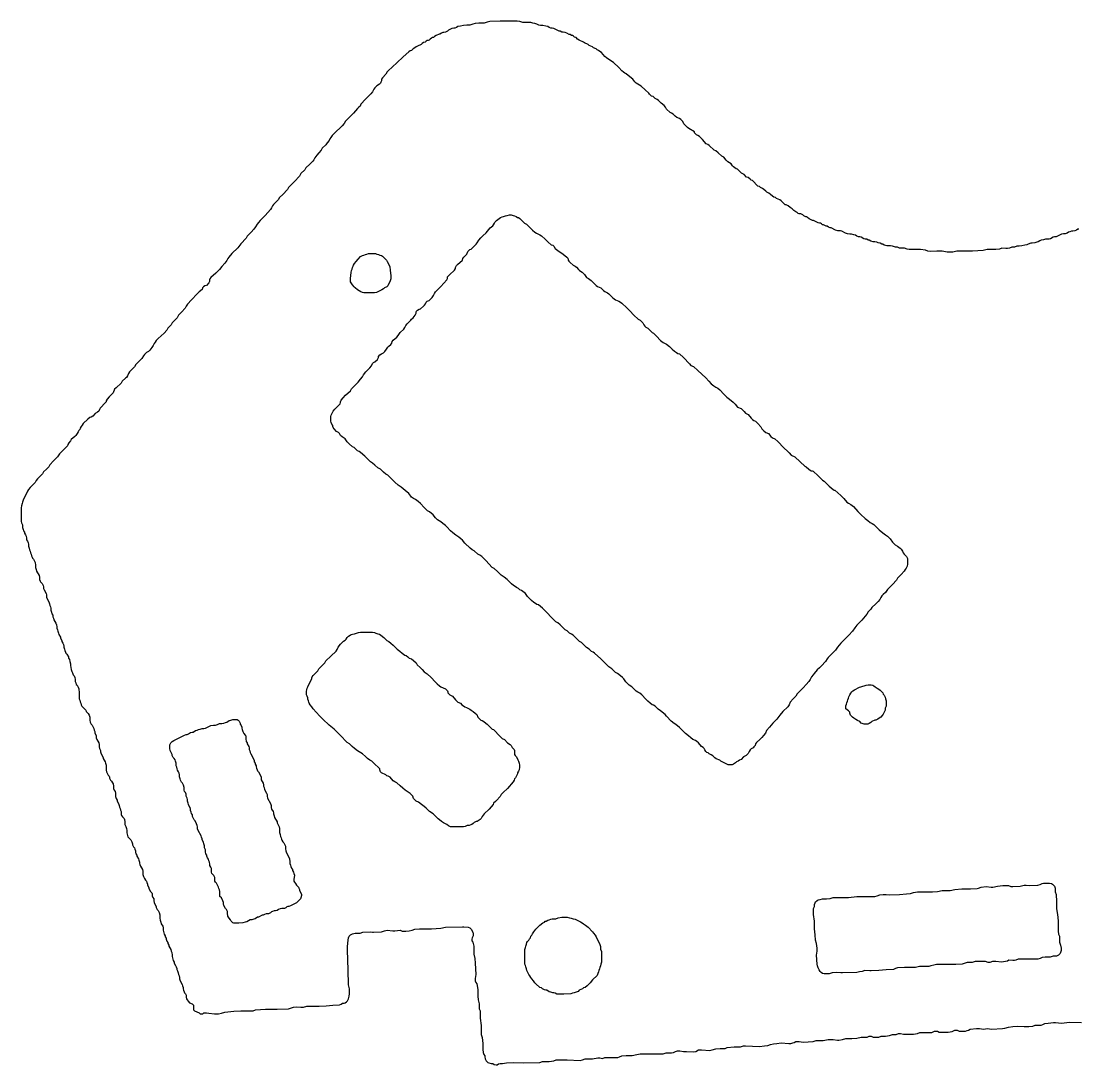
# Model space of a CAD drawing. Header units: metres. Extents: x 0 to 201, y 24 to 297.
# Drawn here: x 24.07 to 69.13, y 151.21 to 195.69 of the extents above; entities that cross this region are included whole.
import ezdxf

# ---------------------------------------------------------------- set-up
doc = ezdxf.new("R2010")
doc.units = ezdxf.units.M

msp = doc.modelspace()

# ---------------------------------------------------------------- linework, layer by layer
msp.add_lwpolyline([(69.13, 186.817), (69.088, 186.817), (69.025, 186.775), (68.961, 186.754), (68.876, 186.732), (68.813, 186.732), (68.749, 186.711), (68.686, 186.69), (68.622, 186.648), (68.538, 186.626), (68.474, 186.626), (68.389, 186.605), (68.326, 186.584), (68.22, 186.521), (68.157, 186.499), (68.093, 186.499), (68.03, 186.478), (67.924, 186.415), (67.86, 186.394), (67.712, 186.394), (67.627, 186.373), (67.522, 186.351), (67.458, 186.33), (67.395, 186.288), (67.331, 186.267), (67.246, 186.245), (67.141, 186.224), (67.077, 186.224), (66.971, 186.182), (66.908, 186.161), (66.823, 186.14), (66.696, 186.118), (66.59, 186.097), (66.484, 186.097), (66.379, 186.055), (66.273, 186.055), (66.167, 186.013), (66.082, 185.992), (66.019, 185.992), (65.849, 186.013), (65.744, 185.97), (65.596, 185.949), (65.215, 185.949), (65.045, 185.907), (64.601, 185.886), (63.923, 185.886), (63.754, 185.843), (63.521, 185.843), (63.309, 185.886), (63.077, 185.886), (62.823, 185.864), (62.696, 185.886), (62.59, 185.928), (62.378, 185.949), (61.891, 185.949), (61.807, 185.97), (61.701, 186.013), (61.489, 186.013), (61.404, 186.055), (61.32, 186.055), (61.193, 186.097), (61.108, 186.118), (60.939, 186.118), (60.833, 186.14), (60.77, 186.182), (60.727, 186.182), (60.664, 186.224), (60.579, 186.245), (60.515, 186.267), (60.431, 186.288), (60.367, 186.288), (60.261, 186.309), (60.198, 186.351), (60.156, 186.351), (60.092, 186.394), (60.029, 186.394), (59.965, 186.415), (59.859, 186.478), (59.796, 186.499), (59.732, 186.499), (59.669, 186.521), (59.605, 186.563), (59.542, 186.584), (59.436, 186.605), (59.372, 186.605), (59.267, 186.626), (59.182, 186.648), (59.034, 186.732), (58.97, 186.754), (58.864, 186.754), (58.759, 186.775), (58.568, 186.88), (58.526, 186.88), (58.462, 186.902), (58.399, 186.944), (58.356, 186.944), (58.251, 187.007), (58.208, 187.007), (58.166, 187.05), (58.124, 187.071), (58.081, 187.071), (58.018, 187.092), (57.827, 187.198), (57.785, 187.198), (57.721, 187.219), (57.637, 187.261), (57.573, 187.325), (57.531, 187.346), (57.489, 187.346), (57.404, 187.388), (57.362, 187.431), (57.277, 187.473), (57.213, 187.473), (57.171, 187.494), (57.129, 187.537), (57.065, 187.558), (56.981, 187.621), (56.917, 187.685), (56.832, 187.748), (56.748, 187.812), (56.663, 187.854), (56.621, 187.854), (56.451, 188.023), (56.388, 188.066), (56.24, 188.129), (56.197, 188.172), (56.134, 188.193), (56.07, 188.235), (55.986, 188.299), (55.922, 188.362), (55.838, 188.404), (55.795, 188.447), (55.711, 188.51), (55.647, 188.553), (55.562, 188.595), (55.52, 188.637), (55.457, 188.659), (55.224, 188.891), (55.16, 188.912), (55.118, 188.955), (55.033, 189.018), (54.97, 189.04), (54.864, 189.145), (54.758, 189.209), (54.589, 189.378), (54.525, 189.399), (54.419, 189.484), (54.377, 189.526), (54.314, 189.611), (54.25, 189.653), (54.166, 189.696), (54.102, 189.759), (53.996, 189.886), (53.911, 189.928), (53.763, 190.077), (53.657, 190.161), (53.594, 190.183), (53.382, 190.394), (53.319, 190.436), (53.255, 190.458), (53.086, 190.648), (52.959, 190.775), (52.895, 190.817), (52.832, 190.839), (52.747, 190.923), (52.747, 190.966), (52.514, 191.114), (52.451, 191.156), (52.303, 191.304), (52.261, 191.41), (52.176, 191.495), (52.112, 191.537), (52.006, 191.579), (51.922, 191.643), (51.837, 191.728), (51.774, 191.77), (51.71, 191.791), (51.562, 191.939), (51.52, 192.024), (51.456, 192.088), (51.329, 192.193), (51.287, 192.236), (51.223, 192.299), (51.16, 192.341), (51.075, 192.384), (50.99, 192.469), (50.927, 192.49), (50.842, 192.574), (50.8, 192.617), (50.652, 192.765), (50.483, 192.913), (50.271, 193.04), (50.207, 193.103), (50.123, 193.209), (49.996, 193.315), (49.847, 193.442), (49.784, 193.463), (49.721, 193.506), (49.657, 193.569), (49.53, 193.717), (49.297, 193.929), (49.234, 193.971), (49.128, 194.035), (49.064, 194.077), (49.001, 194.119), (48.937, 194.183), (48.789, 194.352), (48.726, 194.395), (48.662, 194.437), (48.599, 194.458), (48.556, 194.5), (48.45, 194.543), (48.408, 194.585), (48.26, 194.649), (48.218, 194.691), (48.069, 194.755), (48.027, 194.797), (47.837, 194.881), (47.773, 194.924), (47.71, 194.987), (47.646, 195.008), (47.604, 195.051), (47.561, 195.072), (47.519, 195.072), (47.456, 195.114), (47.413, 195.114), (47.307, 195.178), (47.244, 195.199), (47.159, 195.22), (47.096, 195.22), (47.032, 195.262), (46.99, 195.262), (46.926, 195.284), (46.821, 195.347), (46.757, 195.368), (46.694, 195.389), (46.63, 195.389), (46.567, 195.411), (46.503, 195.453), (46.419, 195.474), (46.291, 195.495), (46.186, 195.495), (46.122, 195.517), (46.038, 195.559), (45.953, 195.58), (45.868, 195.601), (45.783, 195.622), (45.445, 195.622), (45.318, 195.665), (45.191, 195.686), (44.471, 195.686), (44.027, 195.665), (43.921, 195.643), (43.794, 195.601), (43.561, 195.601), (43.413, 195.58), (43.307, 195.559), (43.18, 195.517), (43.053, 195.517), (42.905, 195.495), (42.778, 195.474), (42.672, 195.453), (42.608, 195.411), (42.545, 195.389), (42.503, 195.389), (42.418, 195.368), (42.355, 195.347), (42.27, 195.305), (42.227, 195.262), (42.143, 195.22), (42.079, 195.199), (42.037, 195.199), (41.974, 195.178), (41.91, 195.136), (41.868, 195.136), (41.741, 195.072), (41.677, 195.03), (41.635, 194.987), (41.593, 194.987), (41.55, 194.966), (41.487, 194.924), (41.444, 194.881), (41.402, 194.86), (41.36, 194.86), (41.317, 194.839), (41.275, 194.797), (41.212, 194.776), (41.148, 194.733), (41.106, 194.691), (40.957, 194.627), (40.894, 194.585), (40.831, 194.543), (40.767, 194.5), (40.703, 194.437), (40.64, 194.416), (40.576, 194.374), (40.344, 194.162), (40.069, 193.908), (39.709, 193.569), (39.666, 193.527), (39.603, 193.421), (39.455, 193.273), (39.412, 193.209), (39.412, 193.146), (39.391, 193.082), (39.37, 193.04), (39.328, 192.998), (39.222, 192.934), (39.137, 192.85), (39.095, 192.786), (39.031, 192.68), (38.968, 192.595), (38.735, 192.363), (38.544, 192.151), (38.502, 192.066), (38.439, 192.003), (38.396, 191.96), (38.227, 191.77), (37.888, 191.431), (37.825, 191.326), (37.74, 191.22), (37.401, 190.902), (37.317, 190.817), (37.253, 190.733), (37.211, 190.669), (37.19, 190.606), (37.105, 190.5), (37.042, 190.415), (36.893, 190.267), (36.851, 190.183), (36.745, 190.077), (36.661, 189.971), (36.576, 189.865), (36.534, 189.78), (36.491, 189.717), (36.364, 189.59), (36.195, 189.442), (36.153, 189.357), (35.983, 189.188), (35.92, 189.082), (35.708, 188.849), (35.454, 188.595), (35.412, 188.51), (35.221, 188.299), (35.073, 188.172), (35.01, 188.066), (34.819, 187.875), (34.777, 187.812), (34.734, 187.727), (34.692, 187.664), (34.459, 187.41), (34.248, 187.198), (34.184, 187.113), (34.121, 187.029), (34.057, 186.923), (33.972, 186.817), (33.867, 186.69), (33.697, 186.521), (33.655, 186.436), (33.422, 186.203), (33.295, 186.034), (33.041, 185.78), (32.914, 185.632), (32.872, 185.568), (32.829, 185.483), (32.745, 185.378), (32.618, 185.23), (32.512, 185.102), (32.364, 184.954), (32.152, 184.764), (32.11, 184.7), (32.089, 184.658), (32.089, 184.594), (32.068, 184.531), (31.962, 184.425), (31.898, 184.404), (31.835, 184.362), (31.792, 184.319), (31.771, 184.256), (31.644, 184.15), (31.559, 184.065), (31.327, 183.811), (31.157, 183.621), (31.094, 183.536), (31.052, 183.451), (30.903, 183.282), (30.776, 183.155), (30.713, 183.049), (30.501, 182.838), (30.459, 182.753), (30.311, 182.605), (30.268, 182.52), (30.162, 182.393), (29.909, 182.16), (29.824, 182.076), (29.781, 182.012), (29.739, 181.949), (29.697, 181.864), (29.633, 181.779), (29.549, 181.673), (29.485, 181.61), (29.4, 181.568), (29.316, 181.483), (29.273, 181.419), (29.21, 181.314), (28.956, 181.06), (28.892, 180.954), (28.681, 180.742), (28.639, 180.679), (28.596, 180.573), (28.554, 180.509), (28.511, 180.467), (28.363, 180.34), (28.321, 180.255), (28.109, 180.065), (28.046, 180.001), (27.982, 179.853), (27.813, 179.684), (27.728, 179.578), (27.686, 179.514), (27.686, 179.472), (27.665, 179.43), (27.432, 179.197), (27.411, 179.133), (27.369, 179.07), (27.326, 179.028), (27.22, 178.964), (27.114, 178.858), (27.051, 178.816), (26.988, 178.795), (26.903, 178.731), (26.712, 178.541), (26.67, 178.477), (26.628, 178.414), (26.585, 178.35), (26.564, 178.287), (26.522, 178.244), (26.501, 178.181), (26.458, 178.118), (26.395, 178.033), (26.352, 177.99), (26.204, 177.863), (26.162, 177.8), (26.098, 177.715), (26.056, 177.652), (26.035, 177.588), (25.845, 177.398), (25.802, 177.356), (25.696, 177.25), (25.612, 177.123), (25.442, 176.953), (25.294, 176.784), (25.252, 176.699), (25.146, 176.594), (25.019, 176.488), (24.977, 176.403), (24.765, 176.191), (24.701, 176.107), (24.659, 176.022), (24.447, 175.81), (24.384, 175.726), (24.342, 175.662), (24.151, 175.281), (24.13, 175.196), (24.109, 175.133), (24.088, 175.027), (24.066, 174.942), (24.066, 174.371), (24.088, 174.308), (24.13, 174.223), (24.13, 174.117), (24.151, 174.032), (24.172, 173.969), (24.215, 173.905), (24.215, 173.863), (24.257, 173.799), (24.278, 173.736), (24.299, 173.651), (24.299, 173.588), (24.342, 173.524), (24.363, 173.461), (24.384, 173.397), (24.384, 173.313), (24.405, 173.228), (24.426, 173.165), (24.447, 173.101), (24.469, 173.037), (24.49, 172.974), (24.511, 172.91), (24.532, 172.847), (24.553, 172.805), (24.596, 172.762), (24.638, 172.678), (24.659, 172.614), (24.68, 172.508), (24.68, 172.403), (24.701, 172.318), (24.723, 172.254), (24.828, 172.064), (24.85, 172), (24.85, 171.894), (24.871, 171.831), (24.892, 171.789), (24.956, 171.725), (24.998, 171.641), (25.019, 171.577), (25.019, 171.513), (25.04, 171.45), (25.125, 171.302), (25.146, 171.238), (25.146, 171.132), (25.252, 170.942), (25.273, 170.857), (25.294, 170.794), (25.315, 170.73), (25.337, 170.667), (25.337, 170.582), (25.358, 170.498), (25.379, 170.434), (25.421, 170.37), (25.421, 170.307), (25.442, 170.243), (25.463, 170.18), (25.548, 170.032), (25.569, 169.968), (25.59, 169.884), (25.59, 169.82), (25.612, 169.757), (25.633, 169.693), (25.654, 169.608), (25.675, 169.545), (25.739, 169.439), (25.739, 169.397), (25.802, 169.291), (25.802, 169.249), (25.845, 169.185), (25.866, 169.122), (25.887, 169.058), (25.887, 169.016), (25.908, 168.931), (25.929, 168.868), (25.95, 168.804), (25.971, 168.762), (26.014, 168.719), (26.077, 168.593), (26.077, 168.55), (26.12, 168.487), (26.141, 168.402), (26.162, 168.296), (26.162, 168.233), (26.183, 168.148), (26.204, 168.063), (26.226, 167.979), (26.247, 167.915), (26.289, 167.831), (26.331, 167.788), (26.352, 167.725), (26.374, 167.64), (26.374, 167.555), (26.395, 167.492), (26.416, 167.428), (26.458, 167.386), (26.501, 167.301), (26.522, 167.238), (26.543, 167.069), (26.543, 166.814), (26.564, 166.751), (26.585, 166.688), (26.607, 166.624), (26.628, 166.56), (26.649, 166.497), (26.818, 166.328), (26.839, 166.264), (26.924, 166.179), (26.966, 166.116), (26.988, 166.031), (26.988, 165.904), (27.009, 165.82), (27.051, 165.735), (27.093, 165.693), (27.136, 165.608), (27.157, 165.544), (27.178, 165.481), (27.199, 165.417), (27.199, 165.354), (27.263, 165.248), (27.263, 165.142), (27.284, 165.079), (27.369, 164.931), (27.39, 164.867), (27.39, 164.761), (27.411, 164.698), (27.453, 164.613), (27.453, 164.55), (27.474, 164.465), (27.559, 164.317), (27.559, 164.274), (27.644, 164.126), (27.665, 164.063), (27.686, 163.978), (27.686, 163.767), (27.707, 163.703), (27.728, 163.639), (27.771, 163.555), (27.813, 163.512), (27.834, 163.47), (27.834, 163.428), (27.877, 163.343), (27.919, 163.301), (27.961, 163.237), (27.982, 163.195), (28.003, 163.089), (28.003, 162.983), (28.025, 162.92), (28.067, 162.856), (28.088, 162.793), (28.088, 162.645), (28.109, 162.56), (28.152, 162.496), (28.152, 162.454), (28.215, 162.348), (28.236, 162.264), (28.258, 162.2), (28.279, 162.137), (28.3, 162.073), (28.321, 162.01), (28.321, 161.883), (28.342, 161.84), (28.384, 161.777), (28.448, 161.713), (28.469, 161.671), (28.49, 161.565), (28.49, 161.459), (28.533, 161.375), (28.554, 161.29), (28.575, 161.205), (28.575, 161.1), (28.596, 160.994), (28.617, 160.93), (28.744, 160.803), (28.787, 160.719), (28.808, 160.634), (28.808, 160.591), (28.85, 160.507), (28.892, 160.464), (28.914, 160.401), (28.935, 160.338), (28.935, 160.274), (28.956, 160.21), (28.998, 160.147), (28.998, 160.105), (29.062, 159.999), (29.083, 159.935), (29.104, 159.851), (29.104, 159.808), (29.125, 159.745), (29.146, 159.681), (29.231, 159.533), (29.252, 159.47), (29.252, 159.321), (29.273, 159.237), (29.316, 159.152), (29.358, 159.089), (29.4, 159.046), (29.422, 158.983), (29.443, 158.919), (29.443, 158.877), (29.506, 158.771), (29.506, 158.729), (29.57, 158.602), (29.633, 158.538), (29.654, 158.496), (29.654, 158.411), (29.676, 158.348), (29.718, 158.284), (29.718, 158.221), (29.739, 158.115), (29.824, 157.967), (29.824, 157.924), (29.866, 157.84), (29.909, 157.797), (29.951, 157.713), (29.972, 157.607), (29.972, 157.459), (29.993, 157.374), (30.014, 157.29), (30.035, 157.226), (30.099, 157.12), (30.12, 157.057), (30.12, 156.951), (30.141, 156.845), (30.162, 156.781), (30.205, 156.718), (30.205, 156.676), (30.247, 156.612), (30.247, 156.57), (30.268, 156.485), (30.311, 156.422), (30.311, 156.379), (30.353, 156.316), (30.353, 156.273), (30.438, 156.125), (30.459, 156.062), (30.48, 155.998), (30.501, 155.892), (30.501, 155.829), (30.522, 155.723), (30.543, 155.66), (30.586, 155.596), (30.586, 155.554), (30.649, 155.448), (30.671, 155.385), (30.692, 155.321), (30.692, 155.279), (30.734, 155.215), (30.755, 155.13), (30.776, 155.067), (30.797, 155.004), (30.819, 154.94), (30.819, 154.876), (30.84, 154.792), (30.924, 154.644), (30.946, 154.58), (30.967, 154.517), (30.967, 154.453), (30.988, 154.39), (31.009, 154.326), (31.03, 154.284), (31.073, 154.242), (31.094, 154.178), (31.094, 154.093), (31.115, 154.03), (31.136, 153.987), (31.178, 153.924), (31.242, 153.861), (31.348, 153.818), (31.411, 153.755), (31.411, 153.564), (31.454, 153.522), (31.644, 153.437), (31.686, 153.395), (31.813, 153.395), (31.856, 153.437), (31.898, 153.437), (31.962, 153.437), (32.068, 153.416), (32.3, 153.395), (32.47, 153.395), (32.597, 153.416), (32.745, 153.458), (32.872, 153.48), (33.126, 153.501), (33.422, 153.522), (33.951, 153.522), (34.057, 153.564), (34.48, 153.585), (34.967, 153.585), (35.454, 153.606), (35.539, 153.628), (35.666, 153.67), (35.814, 153.691), (35.983, 153.67), (36.089, 153.67), (36.237, 153.712), (36.767, 153.712), (37.063, 153.733), (37.338, 153.755), (37.634, 153.776), (37.698, 153.797), (37.761, 153.839), (37.825, 153.839), (37.867, 153.861), (37.931, 153.903), (37.973, 153.945), (38.015, 154.03), (38.036, 154.136), (38.058, 154.242), (38.058, 154.453), (38.015, 154.623), (37.994, 155.257), (37.973, 156.104), (37.973, 156.252), (37.994, 156.528), (38.015, 156.633), (38.036, 156.697), (38.1, 156.76), (38.185, 156.803), (38.291, 156.824), (38.502, 156.824), (38.629, 156.866), (38.947, 156.887), (39.031, 156.866), (39.074, 156.866), (39.412, 156.887), (39.539, 156.93), (39.666, 156.951), (39.899, 156.93), (39.984, 156.93), (40.217, 156.951), (40.301, 156.909), (40.45, 156.909), (40.598, 156.93), (40.725, 156.951), (40.831, 156.993), (41.042, 157.014), (41.55, 157.014), (41.952, 157.035), (42.143, 157.078), (42.862, 157.099), (42.926, 157.099), (43.117, 157.078), (43.18, 157.057), (43.243, 156.993), (43.307, 156.866), (43.328, 156.803), (43.328, 156.718), (43.286, 156.633), (43.265, 156.57), (43.265, 156.506), (43.307, 156.443), (43.328, 156.379), (43.349, 156.273), (43.349, 155.935), (43.392, 155.744), (43.413, 155.554), (43.434, 155.067), (43.413, 154.898), (43.413, 154.792), (43.434, 154.728), (43.476, 154.665), (43.498, 154.601), (43.519, 154.411), (43.519, 154.136), (43.54, 153.987), (43.582, 153.818), (43.582, 153.606), (43.624, 153.522), (43.624, 153.204), (43.667, 152.887), (43.667, 152.506), (43.709, 152.379), (43.73, 152.125), (43.73, 151.871), (43.752, 151.744), (43.773, 151.659), (43.815, 151.596), (43.815, 151.553), (43.836, 151.469), (43.878, 151.384), (43.942, 151.321), (43.984, 151.299), (44.09, 151.278), (44.154, 151.278), (44.217, 151.236), (44.302, 151.215), (44.344, 151.215), (44.408, 151.257), (44.471, 151.278), (44.514, 151.278), (44.577, 151.278), (44.746, 151.299), (45.043, 151.321), (45.487, 151.299), (46.164, 151.321), (46.27, 151.363), (46.567, 151.363), (46.757, 151.384), (46.863, 151.426), (47.329, 151.426), (47.879, 151.405), (47.985, 151.426), (48.091, 151.469), (48.408, 151.469), (48.641, 151.511), (48.726, 151.511), (48.831, 151.49), (48.937, 151.532), (49.488, 151.532), (49.551, 151.553), (49.657, 151.596), (49.847, 151.617), (50.102, 151.617), (50.292, 151.659), (50.44, 151.68), (51.414, 151.68), (51.541, 151.723), (51.774, 151.723), (51.858, 151.744), (51.943, 151.786), (52.028, 151.807), (52.133, 151.807), (52.282, 151.786), (52.345, 151.786), (52.409, 151.786), (52.705, 151.765), (52.811, 151.786), (52.917, 151.85), (53.044, 151.85), (53.404, 151.828), (53.509, 151.85), (53.657, 151.892), (53.848, 151.913), (54.06, 151.913), (54.144, 151.956), (54.441, 151.977), (54.716, 151.977), (54.843, 152.019), (54.928, 152.019), (55.52, 151.998), (55.732, 152.019), (55.88, 152.04), (55.986, 152.082), (56.113, 152.104), (56.261, 152.125), (56.451, 152.146), (56.769, 152.125), (56.854, 152.125), (56.938, 152.146), (57.002, 152.167), (57.065, 152.209), (57.213, 152.209), (57.383, 152.188), (57.806, 152.209), (57.933, 152.252), (58.23, 152.252), (58.441, 152.294), (58.589, 152.294), (58.653, 152.294), (58.843, 152.273), (58.907, 152.273), (59.055, 152.294), (59.203, 152.337), (59.457, 152.337), (59.669, 152.358), (59.859, 152.4), (60.113, 152.4), (60.198, 152.442), (60.283, 152.442), (60.367, 152.4), (60.6, 152.4), (60.706, 152.442), (60.896, 152.442), (61.066, 152.463), (61.193, 152.506), (61.341, 152.506), (61.447, 152.548), (61.532, 152.548), (61.658, 152.527), (61.997, 152.527), (62.082, 152.527), (62.251, 152.548), (62.357, 152.59), (62.865, 152.59), (62.971, 152.654), (63.098, 152.654), (63.182, 152.612), (63.563, 152.612), (63.733, 152.633), (63.839, 152.696), (63.944, 152.696), (64.029, 152.654), (64.304, 152.654), (64.368, 152.675), (64.431, 152.696), (64.495, 152.739), (64.77, 152.76), (64.897, 152.76), (65.066, 152.739), (65.236, 152.76), (65.405, 152.739), (65.871, 152.76), (65.977, 152.781), (66.125, 152.823), (66.315, 152.844), (66.506, 152.866), (66.802, 152.844), (66.992, 152.844), (67.162, 152.866), (67.268, 152.908), (67.522, 152.908), (67.585, 152.929), (67.67, 152.971), (67.818, 152.993), (68.051, 153.014), (68.135, 153.014), (68.389, 152.993), (68.728, 153.035), (69.236, 153.014)])
for points in [[(44.873, 187.431), (44.937, 187.431), (45.021, 187.41), (45.085, 187.388), (45.148, 187.367), (45.212, 187.325), (45.254, 187.325), (45.318, 187.283), (45.36, 187.24), (45.508, 187.071), (45.593, 187.029), (45.847, 186.775), (45.953, 186.69), (46.016, 186.648), (46.164, 186.584), (46.228, 186.542), (46.397, 186.394), (46.524, 186.267), (46.651, 186.161), (46.715, 186.14), (46.757, 186.097), (46.821, 185.992), (46.926, 185.907), (46.99, 185.864), (47.096, 185.801), (47.159, 185.759), (47.307, 185.632), (47.35, 185.589), (47.371, 185.547), (47.371, 185.505), (47.392, 185.462), (47.456, 185.399), (47.583, 185.293), (47.667, 185.251), (47.731, 185.208), (47.816, 185.102), (47.858, 185.06), (47.964, 184.997), (48.027, 184.933), (48.069, 184.891), (48.154, 184.764), (48.239, 184.721), (48.345, 184.637), (48.556, 184.425), (48.62, 184.383), (48.768, 184.319), (48.874, 184.213), (48.937, 184.171), (49.043, 184.108), (49.107, 184.065), (49.276, 183.896), (49.382, 183.811), (49.53, 183.748), (49.593, 183.706), (49.657, 183.663), (49.869, 183.473), (49.996, 183.346), (50.165, 183.155), (50.355, 182.986), (50.44, 182.944), (50.546, 182.838), (50.588, 182.753), (50.631, 182.689), (50.673, 182.647), (50.758, 182.605), (50.948, 182.414), (51.012, 182.393), (51.139, 182.266), (51.308, 182.076), (51.414, 181.991), (51.562, 181.927), (51.689, 181.822), (51.795, 181.716), (51.901, 181.631), (51.985, 181.568), (52.049, 181.525), (52.112, 181.504), (52.282, 181.356), (52.536, 181.081), (52.599, 181.017), (52.705, 180.975), (52.895, 180.806), (53.234, 180.488), (53.361, 180.34), (53.467, 180.234), (53.573, 180.149), (53.657, 180.086), (53.742, 180.044), (53.827, 179.98), (53.996, 179.79), (54.123, 179.663), (54.25, 179.578), (54.398, 179.451), (54.483, 179.366), (54.589, 179.239), (54.737, 179.176), (54.822, 179.091), (54.864, 179.049), (54.928, 178.985), (55.033, 178.922), (55.16, 178.774), (55.224, 178.71), (55.287, 178.668), (55.351, 178.647), (55.457, 178.541), (55.584, 178.393), (55.626, 178.308), (55.711, 178.223), (55.795, 178.16), (55.901, 178.118), (56.007, 177.99), (56.07, 177.927), (56.176, 177.885), (56.303, 177.779), (56.557, 177.504), (56.727, 177.356), (56.79, 177.292), (56.875, 177.186), (57.023, 177.123), (57.256, 176.911), (57.446, 176.72), (57.51, 176.699), (57.616, 176.594), (57.679, 176.551), (57.721, 176.53), (57.764, 176.53), (57.806, 176.509), (58.018, 176.318), (58.166, 176.17), (58.208, 176.128), (58.272, 176.085), (58.483, 175.874), (58.653, 175.726), (58.695, 175.704), (58.737, 175.704), (58.991, 175.472), (59.118, 175.345), (59.245, 175.196), (59.309, 175.154), (59.415, 175.091), (59.521, 175.006), (59.711, 174.794), (59.838, 174.667), (60.029, 174.498), (60.134, 174.413), (60.24, 174.329), (60.325, 174.286), (60.389, 174.244), (60.621, 174.011), (60.77, 173.884), (60.896, 173.799), (60.981, 173.736), (61.087, 173.63), (61.193, 173.482), (61.299, 173.376), (61.404, 173.313), (61.51, 173.228), (61.553, 173.186), (61.616, 173.101), (61.637, 173.037), (61.68, 172.974), (61.785, 172.868), (61.828, 172.784), (61.828, 172.551), (61.807, 172.466), (61.764, 172.381), (61.722, 172.318), (61.68, 172.254), (61.553, 172.106), (61.404, 171.958), (61.362, 171.873), (61.193, 171.683), (60.981, 171.471), (60.896, 171.344), (60.791, 171.26), (60.727, 171.196), (60.685, 171.132), (60.642, 171.048), (60.579, 170.963), (60.473, 170.857), (60.304, 170.709), (60.261, 170.624), (60.156, 170.519), (60.092, 170.413), (60.029, 170.328), (59.88, 170.159), (59.669, 169.947), (59.584, 169.841), (59.478, 169.693), (59.33, 169.524), (58.991, 169.185), (58.843, 169.016), (58.759, 168.889), (58.441, 168.571), (58.399, 168.508), (58.335, 168.402), (58.166, 168.212), (58.081, 168.127), (57.975, 168.042), (57.849, 167.894), (57.806, 167.831), (57.743, 167.746), (57.679, 167.64), (57.616, 167.555), (57.51, 167.428), (57.383, 167.28), (57.129, 167.026), (57.065, 166.92), (56.959, 166.814), (56.832, 166.666), (56.79, 166.56), (56.727, 166.476), (56.515, 166.264), (56.388, 166.116), (56.261, 165.947), (56.092, 165.777), (55.944, 165.608), (55.816, 165.46), (55.774, 165.354), (55.689, 165.248), (55.626, 165.163), (55.541, 165.079), (55.393, 164.952), (55.351, 164.888), (55.33, 164.825), (55.287, 164.761), (55.245, 164.719), (55.16, 164.677), (55.118, 164.634), (55.076, 164.571), (55.033, 164.486), (54.949, 164.401), (54.843, 164.338), (54.737, 164.232), (54.673, 164.19), (54.61, 164.148), (54.547, 164.126), (54.504, 164.084), (54.419, 164.02), (54.356, 163.999), (54.187, 163.999), (54.123, 164.02), (53.869, 164.148), (53.827, 164.19), (53.679, 164.253), (53.615, 164.296), (53.53, 164.38), (53.467, 164.423), (53.382, 164.465), (53.34, 164.507), (53.276, 164.529), (53.234, 164.571), (53.192, 164.634), (53.171, 164.698), (53.128, 164.74), (53.044, 164.782), (52.917, 164.931), (52.853, 164.994), (52.79, 165.036), (52.684, 165.079), (52.599, 165.142), (52.493, 165.227), (52.366, 165.333), (52.112, 165.587), (51.964, 165.714), (51.88, 165.756), (51.752, 165.862), (51.562, 166.074), (51.498, 166.137), (51.308, 166.306), (51.202, 166.37), (51.075, 166.497), (51.012, 166.539), (50.948, 166.56), (50.864, 166.624), (50.758, 166.709), (50.673, 166.793), (50.504, 166.984), (50.419, 167.047), (50.334, 167.09), (50.271, 167.132), (50.08, 167.322), (49.974, 167.386), (49.826, 167.534), (49.742, 167.661), (49.678, 167.725), (49.53, 167.852), (49.466, 167.894), (49.382, 167.936), (49.234, 168.084), (49.107, 168.169), (48.768, 168.508), (48.493, 168.762), (48.429, 168.804), (48.366, 168.825), (48.26, 168.931), (48.154, 168.995), (47.942, 169.206), (47.858, 169.249), (47.583, 169.524), (47.519, 169.566), (47.434, 169.608), (47.329, 169.714), (47.244, 169.757), (47.032, 169.968), (46.926, 170.053), (46.842, 170.095), (46.27, 170.667), (46.101, 170.815), (46.038, 170.836), (45.974, 170.879), (45.91, 170.921), (45.805, 171.005), (45.635, 171.175), (45.551, 171.302), (45.445, 171.386), (45.381, 171.429), (45.318, 171.45), (45.254, 171.513), (45.17, 171.556), (45.106, 171.598), (45.043, 171.641), (44.958, 171.704), (44.767, 171.894), (44.64, 172), (44.514, 172.085), (44.365, 172.233), (44.217, 172.36), (44.133, 172.403), (43.857, 172.699), (43.688, 172.868), (43.603, 172.932), (43.519, 172.974), (43.37, 173.122), (43.286, 173.165), (43.201, 173.228), (42.968, 173.44), (42.862, 173.567), (42.799, 173.63), (42.714, 173.694), (42.587, 173.778), (42.46, 173.884), (42.355, 173.969), (42.206, 174.138), (42.143, 174.202), (42.037, 174.286), (41.952, 174.35), (41.868, 174.392), (41.804, 174.434), (41.719, 174.519), (41.614, 174.646), (41.465, 174.773), (41.381, 174.815), (41.233, 174.964), (41.084, 175.133), (40.979, 175.218), (40.873, 175.302), (40.788, 175.345), (40.703, 175.408), (40.661, 175.451), (40.576, 175.556), (40.428, 175.683), (40.259, 175.832), (40.132, 175.916), (39.984, 176.043), (39.688, 176.339), (39.603, 176.382), (39.497, 176.466), (39.37, 176.594), (39.264, 176.657), (39.137, 176.763), (39.031, 176.847), (38.947, 176.911), (38.714, 177.144), (38.523, 177.313), (38.46, 177.356), (38.396, 177.377), (38.248, 177.525), (38.185, 177.546), (38.036, 177.673), (37.952, 177.758), (37.867, 177.885), (37.74, 177.969), (37.677, 178.033), (37.634, 178.118), (37.592, 178.16), (37.507, 178.202), (37.401, 178.308), (37.359, 178.371), (37.338, 178.414), (37.338, 178.456), (37.296, 178.52), (37.274, 178.583), (37.253, 178.647), (37.253, 178.837), (37.274, 178.901), (37.359, 179.07), (37.423, 179.155), (37.655, 179.387), (37.677, 179.43), (37.677, 179.472), (37.698, 179.536), (37.782, 179.642), (37.888, 179.747), (38.1, 179.938), (38.142, 180.023), (38.185, 180.065), (38.227, 180.107), (38.417, 180.298), (38.523, 180.425), (38.608, 180.53), (38.65, 180.615), (38.756, 180.742), (38.925, 180.911), (38.989, 180.996), (39.031, 181.102), (39.074, 181.144), (39.137, 181.166), (39.243, 181.271), (39.285, 181.356), (39.285, 181.398), (39.349, 181.462), (39.412, 181.504), (39.497, 181.547), (39.56, 181.61), (39.624, 181.716), (39.688, 181.8), (39.73, 181.843), (39.814, 181.906), (39.857, 181.97), (39.878, 182.033), (39.92, 182.097), (40.069, 182.224), (40.132, 182.287), (40.217, 182.414), (40.365, 182.562), (40.407, 182.626), (40.45, 182.711), (40.513, 182.795), (40.661, 182.944), (40.703, 182.986), (40.767, 183.049), (40.852, 183.155), (40.894, 183.24), (40.894, 183.282), (40.915, 183.325), (40.957, 183.367), (41.021, 183.409), (41.084, 183.43), (41.212, 183.536), (41.254, 183.578), (41.296, 183.642), (41.317, 183.706), (41.36, 183.748), (41.444, 183.79), (41.571, 183.917), (41.635, 184.002), (41.677, 184.087), (41.719, 184.15), (41.952, 184.383), (42.206, 184.658), (42.227, 184.721), (42.227, 184.785), (42.27, 184.827), (42.312, 184.87), (42.524, 185.081), (42.566, 185.145), (42.566, 185.187), (42.608, 185.272), (42.651, 185.314), (42.862, 185.505), (42.884, 185.568), (42.926, 185.632), (43.053, 185.759), (43.095, 185.864), (43.18, 185.949), (43.243, 185.97), (43.455, 186.182), (43.498, 186.245), (43.561, 186.351), (43.646, 186.457), (43.73, 186.542), (43.878, 186.669), (44.048, 186.88), (44.154, 186.965), (44.196, 187.007), (44.238, 187.071), (44.259, 187.135), (44.323, 187.198), (44.429, 187.283), (44.492, 187.325), (44.556, 187.346), (44.619, 187.367), (44.704, 187.388), (44.767, 187.41)], [(38.862, 185.78), (39.158, 185.78), (39.222, 185.759), (39.285, 185.737), (39.349, 185.716), (39.412, 185.695), (39.455, 185.674), (39.624, 185.505), (39.666, 185.441), (39.772, 185.23), (39.793, 185.06), (39.814, 184.849), (39.814, 184.7), (39.793, 184.616), (39.688, 184.404), (39.645, 184.362), (39.539, 184.319), (39.497, 184.277), (39.434, 184.235), (39.264, 184.15), (39.201, 184.129), (39.116, 184.108), (38.672, 184.108), (38.608, 184.129), (38.544, 184.15), (38.46, 184.192), (38.396, 184.235), (38.291, 184.319), (38.248, 184.362), (38.185, 184.446), (38.121, 184.531), (38.1, 184.573), (38.1, 184.721), (38.121, 184.975), (38.142, 185.06), (38.163, 185.124), (38.185, 185.187), (38.206, 185.251), (38.227, 185.293), (38.269, 185.356), (38.333, 185.441), (38.417, 185.547), (38.523, 185.653), (38.608, 185.695), (38.672, 185.716), (38.735, 185.737), (38.798, 185.759)], [(38.523, 169.651), (39.031, 169.651), (39.116, 169.63), (39.179, 169.608), (39.264, 169.587), (39.328, 169.566), (39.391, 169.524), (39.518, 169.418), (39.645, 169.291), (39.73, 169.249), (39.814, 169.185), (39.92, 169.1), (40.09, 168.931), (40.195, 168.846), (40.301, 168.762), (40.407, 168.677), (40.471, 168.656), (40.534, 168.593), (40.598, 168.55), (40.703, 168.508), (40.788, 168.444), (40.894, 168.338), (40.936, 168.254), (41.063, 168.148), (41.148, 168.063), (41.233, 167.957), (41.36, 167.873), (41.529, 167.725), (41.698, 167.534), (41.783, 167.45), (41.889, 167.365), (41.952, 167.322), (42.143, 167.238), (42.227, 167.153), (42.249, 167.111), (42.249, 167.069), (42.333, 166.984), (42.439, 166.92), (42.566, 166.772), (42.672, 166.666), (42.778, 166.624), (42.841, 166.56), (42.905, 166.518), (42.968, 166.476), (43.032, 166.434), (43.18, 166.37), (43.243, 166.328), (43.328, 166.264), (43.413, 166.201), (43.476, 166.137), (43.519, 166.031), (43.646, 165.904), (43.709, 165.883), (43.773, 165.841), (43.857, 165.777), (43.921, 165.735), (44.133, 165.523), (44.196, 165.502), (44.471, 165.206), (44.556, 165.121), (44.662, 165.079), (44.789, 164.931), (44.895, 164.867), (44.937, 164.825), (44.979, 164.74), (45.064, 164.655), (45.085, 164.613), (45.085, 164.444), (45.106, 164.401), (45.17, 164.338), (45.233, 164.211), (45.254, 164.148), (45.276, 164.063), (45.297, 163.978), (45.297, 163.893), (45.276, 163.788), (45.254, 163.724), (45.212, 163.661), (45.212, 163.618), (45.127, 163.449), (45.085, 163.407), (45.064, 163.343), (45.021, 163.28), (44.937, 163.174), (44.873, 163.089), (44.789, 162.983), (44.598, 162.814), (44.514, 162.729), (44.471, 162.645), (44.323, 162.475), (44.281, 162.433), (44.196, 162.369), (44.175, 162.306), (44.005, 162.115), (43.794, 161.904), (43.709, 161.798), (43.667, 161.713), (43.624, 161.671), (43.54, 161.607), (43.498, 161.586), (43.455, 161.586), (43.37, 161.544), (43.328, 161.502), (43.265, 161.459), (43.222, 161.438), (43.159, 161.417), (43.074, 161.417), (42.989, 161.375), (42.905, 161.353), (42.355, 161.353), (42.27, 161.396), (42.206, 161.459), (42.058, 161.523), (41.974, 161.586), (41.889, 161.65), (41.825, 161.692), (41.614, 161.904), (41.465, 162.01), (41.317, 162.158), (41.233, 162.221), (41.127, 162.306), (41, 162.412), (40.894, 162.454), (40.788, 162.56), (40.746, 162.666), (40.64, 162.772), (40.555, 162.835), (40.428, 162.92), (40.322, 163.005), (40.217, 163.11), (40.069, 163.237), (39.984, 163.28), (39.92, 163.322), (39.793, 163.47), (39.709, 163.512), (39.645, 163.534), (39.603, 163.576), (39.412, 163.661), (39.37, 163.703), (39.349, 163.788), (39.349, 163.83), (39.306, 163.872), (39.116, 164.042), (39.074, 164.084), (39.01, 164.148), (38.925, 164.19), (38.82, 164.274), (38.735, 164.359), (38.608, 164.465), (38.544, 164.507), (38.46, 164.55), (38.396, 164.592), (38.269, 164.698), (38.163, 164.782), (38.058, 164.888), (37.952, 164.952), (37.655, 165.269), (37.401, 165.523), (37.19, 165.693), (36.915, 165.947), (36.788, 166.074), (36.639, 166.243), (36.512, 166.391), (36.449, 166.476), (36.386, 166.56), (36.343, 166.624), (36.322, 166.666), (36.301, 166.73), (36.28, 166.793), (36.28, 166.857), (36.258, 166.92), (36.216, 166.984), (36.216, 167.132), (36.237, 167.195), (36.258, 167.259), (36.28, 167.322), (36.301, 167.386), (36.449, 167.661), (36.449, 167.703), (36.47, 167.746), (36.512, 167.809), (36.703, 168), (36.745, 168.084), (36.999, 168.338), (37.042, 168.423), (37.253, 168.635), (37.486, 168.846), (37.529, 168.91), (37.571, 169.016), (37.677, 169.143), (37.804, 169.27), (37.867, 169.312), (37.91, 169.355), (37.952, 169.418), (38.015, 169.481), (38.079, 169.524), (38.121, 169.545), (38.185, 169.566), (38.269, 169.587), (38.354, 169.608), (38.439, 169.63)], [(60.156, 167.407), (60.283, 167.407), (60.346, 167.386), (60.389, 167.365), (60.452, 167.322), (60.537, 167.259), (60.6, 167.217), (60.664, 167.174), (60.77, 167.069), (60.791, 167.005), (60.833, 166.963), (60.875, 166.878), (60.896, 166.814), (60.918, 166.73), (60.918, 166.497), (60.875, 166.412), (60.875, 166.328), (60.791, 166.158), (60.748, 166.095), (60.685, 166.031), (60.621, 165.989), (60.558, 165.947), (60.473, 165.904), (60.431, 165.904), (60.304, 165.841), (60.261, 165.798), (60.198, 165.756), (60.134, 165.735), (59.986, 165.735), (59.902, 165.756), (59.859, 165.777), (59.796, 165.841), (59.69, 165.883), (59.627, 165.925), (59.542, 165.989), (59.478, 166.031), (59.394, 166.116), (59.372, 166.201), (59.372, 166.243), (59.309, 166.306), (59.203, 166.391), (59.203, 166.476), (59.203, 166.518), (59.224, 166.582), (59.245, 166.645), (59.267, 166.709), (59.288, 166.772), (59.309, 166.836), (59.33, 166.899), (59.372, 166.984), (59.415, 167.047), (59.457, 167.111), (59.499, 167.153), (59.563, 167.195), (59.775, 167.301), (59.838, 167.322), (59.923, 167.344), (59.986, 167.365), (60.071, 167.386)], [(33.084, 165.925), (33.274, 165.925), (33.316, 165.904), (33.359, 165.862), (33.401, 165.777), (33.401, 165.735), (33.443, 165.672), (33.465, 165.608), (33.465, 165.566), (33.486, 165.502), (33.507, 165.417), (33.549, 165.333), (33.613, 165.269), (33.634, 165.227), (33.634, 165.1), (33.655, 164.994), (33.697, 164.931), (33.697, 164.888), (33.761, 164.782), (33.782, 164.719), (33.782, 164.655), (33.803, 164.592), (33.824, 164.529), (33.846, 164.465), (33.994, 164.19), (33.994, 164.126), (34.036, 164.063), (34.036, 164.02), (34.078, 163.957), (34.078, 163.915), (34.099, 163.851), (34.121, 163.788), (34.142, 163.745), (34.184, 163.703), (34.29, 163.491), (34.29, 163.364), (34.375, 163.216), (34.396, 163.153), (34.396, 163.089), (34.417, 163.026), (34.438, 162.941), (34.523, 162.793), (34.544, 162.729), (34.544, 162.666), (34.565, 162.581), (34.692, 162.348), (34.713, 162.264), (34.713, 162.179), (34.734, 162.115), (34.798, 162.01), (34.819, 161.946), (34.819, 161.904), (34.84, 161.819), (34.861, 161.756), (34.967, 161.565), (34.967, 161.523), (35.031, 161.417), (35.052, 161.353), (35.073, 161.29), (35.073, 161.121), (35.094, 161.036), (35.115, 160.951), (35.137, 160.888), (35.158, 160.824), (35.179, 160.782), (35.221, 160.719), (35.264, 160.676), (35.306, 160.591), (35.327, 160.528), (35.327, 160.422), (35.348, 160.338), (35.37, 160.253), (35.475, 160.062), (35.496, 159.999), (35.518, 159.872), (35.518, 159.787), (35.539, 159.724), (35.56, 159.66), (35.581, 159.597), (35.623, 159.533), (35.623, 159.491), (35.666, 159.427), (35.687, 159.364), (35.708, 159.3), (35.687, 159.11), (35.687, 159.046), (35.708, 159.004), (35.751, 158.94), (35.793, 158.877), (35.877, 158.792), (35.899, 158.75), (35.92, 158.686), (35.92, 158.644), (35.983, 158.538), (36.005, 158.475), (36.005, 158.433), (35.983, 158.327), (35.962, 158.284), (35.92, 158.242), (35.877, 158.2), (35.793, 158.115), (35.539, 157.988), (35.475, 157.967), (35.433, 157.967), (35.391, 157.946), (35.348, 157.903), (35.285, 157.882), (35.179, 157.882), (35.094, 157.861), (35.031, 157.84), (34.967, 157.797), (34.904, 157.776), (34.84, 157.776), (34.777, 157.755), (34.734, 157.734), (34.692, 157.692), (34.608, 157.649), (34.502, 157.649), (34.438, 157.628), (34.375, 157.586), (34.332, 157.586), (34.184, 157.501), (34.142, 157.501), (34.036, 157.438), (33.972, 157.416), (33.888, 157.395), (33.824, 157.395), (33.676, 157.311), (33.613, 157.29), (33.507, 157.268), (33.337, 157.247), (33.126, 157.247), (33.084, 157.268), (33.02, 157.332), (32.978, 157.395), (32.935, 157.459), (32.872, 157.543), (32.851, 157.671), (32.851, 157.755), (32.808, 157.84), (32.766, 157.882), (32.703, 158.009), (32.681, 158.073), (32.681, 158.136), (32.66, 158.2), (32.597, 158.327), (32.533, 158.39), (32.533, 158.602), (32.512, 158.665), (32.491, 158.729), (32.47, 158.792), (32.385, 158.962), (32.343, 159.004), (32.322, 159.046), (32.322, 159.195), (32.279, 159.279), (32.194, 159.364), (32.173, 159.427), (32.173, 159.576), (32.152, 159.639), (32.11, 159.702), (32.11, 159.766), (32.089, 159.851), (32.068, 159.914), (32.046, 159.978), (32.004, 160.041), (31.983, 160.105), (31.983, 160.147), (31.941, 160.21), (31.919, 160.295), (31.919, 160.38), (31.877, 160.464), (31.877, 160.549), (31.856, 160.634), (31.835, 160.697), (31.771, 160.803), (31.771, 160.845), (31.75, 160.909), (31.729, 160.972), (31.602, 161.205), (31.581, 161.269), (31.581, 161.353), (31.559, 161.417), (31.538, 161.481), (31.475, 161.607), (31.432, 161.65), (31.39, 161.734), (31.369, 161.798), (31.369, 161.862), (31.327, 161.925), (31.305, 161.988), (31.284, 162.052), (31.284, 162.115), (31.263, 162.179), (31.221, 162.243), (31.2, 162.306), (31.178, 162.369), (31.157, 162.454), (31.157, 162.518), (31.136, 162.581), (31.094, 162.666), (31.094, 162.75), (31.073, 162.814), (31.03, 162.856), (31.009, 162.92), (31.009, 163.026), (30.988, 163.131), (30.946, 163.216), (30.903, 163.258), (30.861, 163.343), (30.84, 163.407), (30.819, 163.491), (30.819, 163.576), (30.797, 163.639), (30.776, 163.703), (30.734, 163.767), (30.713, 163.83), (30.692, 163.893), (30.671, 163.957), (30.671, 164.063), (30.649, 164.148), (30.628, 164.211), (30.586, 164.274), (30.543, 164.317), (30.501, 164.401), (30.501, 164.444), (30.438, 164.55), (30.416, 164.613), (30.395, 164.698), (30.395, 164.846), (30.438, 164.931), (30.501, 164.994), (30.565, 165.036), (31.03, 165.269), (31.094, 165.291), (31.136, 165.291), (31.2, 165.312), (31.242, 165.354), (31.284, 165.375), (31.348, 165.396), (31.39, 165.396), (31.496, 165.46), (31.559, 165.481), (31.623, 165.502), (31.686, 165.523), (31.771, 165.544), (31.856, 165.544), (31.919, 165.566), (31.983, 165.587), (32.089, 165.65), (32.152, 165.672), (32.258, 165.693), (32.343, 165.693), (32.427, 165.714), (32.512, 165.756), (32.618, 165.756), (32.703, 165.777), (32.766, 165.798), (32.829, 165.82), (32.935, 165.883), (32.999, 165.904)], [(67.627, 158.962), (67.882, 158.962), (67.966, 158.94), (68.008, 158.919), (68.093, 158.835), (68.114, 158.75), (68.114, 158.581), (68.157, 158.475), (68.178, 158.178), (68.178, 157.861), (68.22, 157.628), (68.241, 157.353), (68.241, 156.909), (68.263, 156.781), (68.305, 156.697), (68.305, 156.443), (68.347, 156.316), (68.368, 156.189), (68.368, 156.083), (68.347, 155.998), (68.326, 155.956), (68.263, 155.892), (68.178, 155.85), (68.03, 155.85), (67.903, 155.808), (67.691, 155.808), (67.564, 155.787), (67.479, 155.744), (67.373, 155.723), (66.548, 155.723), (66.442, 155.681), (66.379, 155.66), (66.315, 155.66), (66.146, 155.681), (66.082, 155.638), (65.998, 155.617), (65.828, 155.596), (65.596, 155.617), (65.447, 155.617), (65.341, 155.575), (65.257, 155.575), (65.151, 155.617), (64.706, 155.617), (64.579, 155.575), (64.368, 155.575), (64.241, 155.533), (64.156, 155.511), (63.881, 155.49), (63.055, 155.49), (62.95, 155.469), (62.823, 155.427), (62.738, 155.406), (62.336, 155.406), (62.166, 155.363), (61.701, 155.363), (61.404, 155.342), (61.32, 155.321), (61.235, 155.279), (60.918, 155.257), (60.6, 155.236), (60.283, 155.215), (60.219, 155.215), (60.008, 155.236), (59.902, 155.194), (59.775, 155.173), (59.669, 155.152), (59.055, 155.13), (58.991, 155.13), (58.822, 155.152), (58.611, 155.13), (58.483, 155.088), (58.272, 155.088), (58.208, 155.109), (58.145, 155.152), (58.102, 155.194), (58.06, 155.257), (58.018, 155.342), (57.997, 155.427), (57.975, 155.511), (57.954, 155.892), (57.975, 156.062), (57.975, 156.189), (57.954, 156.379), (57.912, 156.528), (57.891, 156.76), (57.87, 157.014), (57.87, 157.332), (57.827, 157.628), (57.827, 157.882), (57.87, 157.967), (57.87, 158.052), (57.891, 158.115), (57.912, 158.157), (57.975, 158.221), (58.018, 158.242), (58.102, 158.263), (58.208, 158.284), (58.378, 158.284), (58.526, 158.305), (58.653, 158.348), (59.309, 158.348), (59.669, 158.39), (60.431, 158.39), (60.537, 158.411), (60.642, 158.454), (60.791, 158.475), (60.918, 158.475), (61.066, 158.454), (61.489, 158.475), (61.785, 158.496), (61.955, 158.517), (62.082, 158.559), (62.251, 158.581), (62.886, 158.581), (63.098, 158.602), (63.309, 158.644), (63.648, 158.644), (63.839, 158.686), (64.135, 158.708), (64.516, 158.708), (64.791, 158.729), (64.855, 158.75), (64.96, 158.792), (65.172, 158.814), (65.384, 158.792), (65.468, 158.792), (65.659, 158.835), (65.892, 158.856), (66.125, 158.856), (66.23, 158.814), (66.315, 158.814), (66.633, 158.835), (66.802, 158.877), (66.887, 158.877), (67.014, 158.856), (67.373, 158.877), (67.479, 158.898), (67.564, 158.94)], [(47.096, 157.501), (47.329, 157.501), (47.434, 157.48), (47.498, 157.459), (47.583, 157.438), (47.667, 157.416), (47.731, 157.395), (47.9, 157.311), (47.964, 157.268), (48.027, 157.226), (48.112, 157.162), (48.218, 157.078), (48.408, 156.887), (48.45, 156.824), (48.514, 156.739), (48.556, 156.676), (48.726, 156.337), (48.747, 156.252), (48.747, 156.147), (48.789, 156.041), (48.789, 155.596), (48.768, 155.511), (48.747, 155.427), (48.726, 155.363), (48.704, 155.3), (48.683, 155.236), (48.662, 155.173), (48.641, 155.109), (48.599, 155.025), (48.408, 154.834), (48.302, 154.707), (48.26, 154.665), (48.175, 154.58), (48.091, 154.517), (48.027, 154.495), (47.985, 154.453), (47.837, 154.39), (47.794, 154.347), (47.71, 154.305), (47.625, 154.284), (47.561, 154.263), (47.477, 154.242), (47.181, 154.22), (46.884, 154.22), (46.821, 154.263), (46.757, 154.284), (46.715, 154.284), (46.63, 154.305), (46.567, 154.326), (46.461, 154.39), (46.419, 154.39), (46.355, 154.411), (46.27, 154.453), (46.228, 154.495), (46.164, 154.517), (45.995, 154.665), (45.953, 154.707), (45.889, 154.792), (45.826, 154.876), (45.783, 154.94), (45.741, 155.004), (45.699, 155.067), (45.614, 155.236), (45.593, 155.3), (45.572, 155.385), (45.551, 155.448), (45.529, 155.511), (45.529, 156.125), (45.551, 156.21), (45.572, 156.273), (45.593, 156.358), (45.614, 156.422), (45.635, 156.464), (45.699, 156.528), (45.72, 156.591), (45.762, 156.633), (45.783, 156.697), (45.826, 156.739), (45.847, 156.803), (45.91, 156.887), (45.995, 156.993), (46.164, 157.162), (46.291, 157.268), (46.355, 157.29), (46.397, 157.332), (46.44, 157.332), (46.503, 157.374), (46.567, 157.395), (46.63, 157.416), (46.694, 157.438), (46.842, 157.438), (46.948, 157.48)]]:
    msp.add_lwpolyline(points, close=True)

doc.saveas('drawing.dxf')
